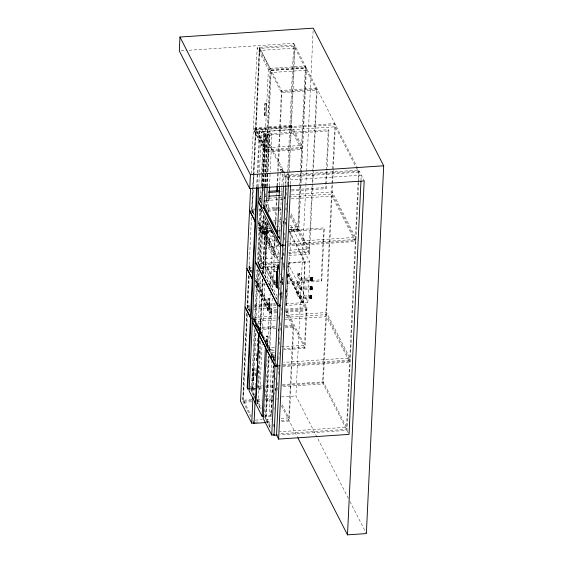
<?xml version="1.0" encoding="UTF-8"?>
<svg xmlns="http://www.w3.org/2000/svg" width="563" height="563" viewBox="0 0 563 563"><rect width="100%" height="100%" fill="white"/><g stroke="black" fill="none" stroke-linecap="round" stroke-linejoin="round"><path stroke-width="0.42" stroke-dasharray="2.81 2.11" d="M309.805 297.271C310.241 291.761 310.889 302.331 309.91 297.243C310.037 293.351 310.952 300.318 309.946 297.56M310.206 287.855C311.065 282.373 311.332 294.864 310.206 287.855L311.55 287.763C312.402 282.281 312.669 294.78 311.55 287.763M310.628 278.889C311.487 273.407 311.754 285.905 310.628 278.889L311.972 278.798C312.824 273.315 313.091 285.814 311.972 278.798M311.128 296.729C311.979 291.247 312.247 303.738 311.128 296.729L309.784 296.821M311.818 297.32C311.304 300.459 311.058 293.407 311.803 296.997M276.201 282.359L276.074 280.064L276.011 283.006L277.186 283.013L277.102 279.994L277.116 283.027M276.398 281.81L276.088 283.09M276.503 278.671C276.306 280.648 276.053 276.912 276.539 278.594M276.679 275.603C276.166 273.956 276.482 277.728 276.644 275.68M276.785 273.013L276.792 272.626M276.539 278.91L276.229 280.036L276.074 277.151L277.249 276.94L277.334 279.959L277.151 276.074L276.123 276.144L276.285 274.033L276.679 275.757M276.996 280.064L277.024 279.178L275.997 279.248M278.791 268.706L278.178 265.63L277.601 265.666A54.611 12.104 86.2 0 0 276.869 274.125L276.707 277.7A54.611 12.104 86.2 0 0 276.581 287.341L277.51 287.721M277.96 283.984L276.869 284.104L276.778 283.119L277.39 273.139L277.277 277.665A54.611 12.104 86.2 0 0 277.151 287.306L276.581 287.341M251.267 173.678L253.357 129.272L255.623 129.124L266.806 150.975L264.54 151.123L253.357 129.272M259.459 47.686L255.644 128.66L266.827 150.511L264.561 150.666L253.378 128.814L257.192 47.834L259.459 47.686L270.641 69.538L268.375 69.685L257.192 47.834M246.876 313.57L242.744 401.278L252.189 400.645M247.122 308.306L248.691 274.983M251.401 272.619L249.022 267.974L249.12 265.891L251.696 265.722M288.024 185.1L294.618 44.991L259.409 47.341L251.64 212.293L254.216 212.124M246.96 313.007L242.808 401.159L251.147 417.704M247.171 308.644L247.248 306.898L249.648 311.578M248.74 275.251L247.27 306.434L249.641 311.065M251.464 217.508L249.092 267.854L251.063 271.711M254.209 214.777L251.809 210.098L255.623 129.124M247.403 314.604L243.272 402.306L251.858 401.736M249.219 276.018L247.636 309.664L250.211 309.495M249.479 270.388L249.55 269.001L252.125 268.832M253.962 175.346L252.266 211.245L254.842 211.076M253.997 174.467L259.937 48.369L295.146 46.025L288.594 185.255M256.608 187.465L259.381 128.596L334.83 123.564L322.62 382.777L349.032 434.39M257.277 186.86L257.896 173.678M257.938 172.799L259.965 129.743L259.381 128.596M258.734 187.036L261.323 132.136L263.583 131.988L267.108 138.864L264.842 139.019L261.323 132.136M253.441 321.557L253.639 317.398L276.208 315.892M259.121 200.963L259.318 196.804L261.049 196.691M282.872 171.687L262.386 131.651L262.478 129.574L286.25 176.029L285.772 184.861M254.314 328.862L251.401 390.736L254.821 397.415M254.666 321.431L257.157 268.53M259.993 208.233L257.502 261.126L277.327 299.868M261.535 175.557L260.345 200.829L261.126 202.363M261.577 174.685L263.583 131.988M264.413 115L264.955 103.451L266.215 103.367L265.961 115.492L264.709 115.577L264.413 115L265.673 114.915L265.961 115.492M252.21 380.855L252.463 368.73L253.723 368.645L253.47 380.771L252.21 380.855L251.921 380.278L253.174 380.194L253.47 380.771M261.105 192.06L260.873 197.015L260.578 196.438M264.709 115.577L264.955 103.451M255.173 389.744L252.653 389.913L252.125 388.878L254.926 329.503M255.201 323.591L257.763 269.205M258.009 263.941L260.613 208.676M261.014 200.132L261.098 198.394M261.668 186.233L264.082 134.979L269.114 134.641L267.355 171.996M252.653 389.913L255.454 330.537M255.686 325.505L258.29 270.24M258.537 264.976L261.098 210.583M262.238 186.395L264.61 136.014L271.908 135.528L270.191 172.011M253.174 380.194L253.723 368.645M262.302 186.452L262.379 184.805L261.119 184.889L261.415 185.459L262.675 185.375L262.379 184.805M265.673 114.915L266.215 103.367M262.625 186.079L263.118 175.621M263.287 172.137L264.842 139.019M253.047 395.233L256.045 331.523M261.753 210.33L260.725 232.097L271.246 231.442M262.858 186.825L263.393 175.501M263.554 172.025L264.54 151.123M264.561 150.666L268.375 69.685M265.025 284.772L258.917 285.181L258.326 284.034L258.938 271.056M259.142 266.735L260.768 232.139M262.921 186.459L263.456 175.079M263.498 174.206L265.391 133.952L328.264 129.757L328.855 130.905L326.997 170.286M258.917 285.181L259.522 272.203M259.768 267.017L261.359 233.286L258.333 227.417M263.343 191.103L263.505 187.606M263.547 186.733L265.982 135.099L265.391 133.952M277.214 288.263A314.112 69.622 86.2 0 1 260.479 258.537L261.872 226.713L262.492 226.861A314.112 69.622 86.2 0 1 278.692 261.309M277.306 296.427L260.641 263.864L260.901 258.311L260.38 258.347M262.393 226.678L262.654 221.125L265.863 220.907M254.631 398.639L254.75 396.014M254.997 390.75L255.454 381.102M255.701 375.838L256.158 366.189M256.404 360.932L256.862 351.284M257.108 346.02L257.558 336.371M275.912 328.475L257.875 329.679L257.974 327.603L276.011 326.399M263.252 215.502L262.513 231.259L271.957 230.633M264.617 186.606L270.184 68.39L305.392 66.04L299.741 186.008M255.912 375.577L256.158 370.313M256.608 360.672L256.862 355.415M257.27 346.646L257.558 340.509M258.1 329.116L258.466 321.227L260.697 325.583L262.963 325.428L262.386 337.701M260.606 275.919L258.663 317.068L260.894 321.424L263.16 321.276L264.934 283.625M260.929 268.917L263.449 215.509M264.793 186.916L265.504 172.855M265.49 172.144L267.411 131.32L269.642 135.676L267.925 172.158M258.347 330.495L258.501 328.63L275.68 327.49M263.773 215.404L263.041 232.294L272.485 231.667M265.18 186.761L270.712 69.418L305.92 67.074L298.249 229.943L289.663 230.52M264.392 215.812L263.568 233.328L272.154 232.751M265.3 196.55L265.462 193.046M265.75 186.916L266.327 174.657M266.369 173.784L271.239 70.452L306.448 68.102L300.923 185.445M259.705 334.408L259.951 329.172L257.439 329.341M255.651 326.378L260.676 326.047L260.148 325.013L262.379 277.643M262.548 274.132L265.229 217.114M265.729 206.586L265.849 203.954L262.499 204.179M266.658 186.768L267.312 172.869M258.009 378.934L257.72 385.071L259.951 389.427L257.685 389.575L260.036 339.609M258.297 372.797L258.67 364.901M259.001 357.892L259.409 349.123M259.698 342.987L259.867 339.482M260.113 334.225L260.732 321.072L262.963 325.428M262.703 279.269L260.929 316.913L263.16 321.276M262.949 274.019L265.546 218.859M266.081 207.48L266.412 200.477M267.059 186.761L267.714 172.862M267.756 171.996L269.677 131.165L271.908 135.528M260.275 334.57L262.872 279.403M263.125 274.146L265.722 218.993M266.257 207.62L266.376 204.988L264.519 201.35M267.27 186.057L267.882 173.031M260.768 341.481L257.945 403.523L260.986 409.463M261.105 336.421L261.183 334.682L267.643 347.301M277.348 288.404L264.652 263.597L266.665 220.858L268.248 223.954M277.186 286.863L264.983 263.005L266.883 222.526L267.46 222.484M267.193 221.688L265.222 263.554L280.846 262.513M267.425 223.222L265.553 262.963L277.369 286.053M259.951 389.427L262.098 343.838M265.18 278.375L267.777 223.222M268.269 212.715L268.642 204.833L267.158 201.927M269.494 186.775L270.149 172.876M265.898 346.78L266.405 336.055L267.664 335.97L267.411 348.096M267.566 310.065L268.108 298.517L269.367 298.432L269.114 310.558L267.861 310.635L267.566 310.065L268.825 309.981L269.114 310.558M266.229 346.526L266.405 336.055M267.861 310.635L268.108 298.517M267.115 347.526L267.664 335.97M268.825 309.981L269.367 298.432M264.603 411.785L264.976 403.945M265.307 396.971L265.673 389.132M266.003 382.157L266.369 374.311M266.742 366.471L267.066 359.497M267.559 349.039L269.283 312.402L255.482 285.427M255.398 280.184L271.57 311.789L269.304 311.937L270.163 293.71M270.409 288.495L272.006 254.645L258.199 227.67M268.403 356.393L265.49 418.267L270.902 428.851M266.39 416.754L265.863 415.719L268.657 356.344L269.184 357.378L266.39 416.754L271.422 416.416L271.669 411.18M274.554 237.579L273.808 253.343L278.959 252.998M275.173 224.447L276.447 197.296M276.489 196.424L276.658 192.919M276.982 185.917L281.479 90.467L316.688 88.117L312.233 182.694M274.097 350.425L269.804 350.714L272.267 297.032M272.513 291.817L275.166 236.861M275.701 225.474L277.017 197.458M277.552 186.071L282.007 91.502L259.409 47.341M279.656 185.1L280.395 169.414L282.661 169.266L284.618 173.087M271.422 416.416L269.191 412.06L271.577 361.418M271.739 357.927L271.985 352.684L274.251 352.537L273.836 361.263M273.238 365.619L270.894 415.388L265.863 415.719M273.527 359.504L273.688 356.013L272.013 356.126M281.803 187.563L279.417 238.107L280.205 239.641M281.838 186.691L282.661 169.266M273.632 365.633L271.45 411.905L269.191 412.06M271.873 406.817L272.365 396.338M272.569 391.968L273.069 381.489M273.273 377.126L273.766 366.647M274.012 361.411L274.216 357.041L271.985 352.684M283.513 185.009L283.921 176.296L282.746 174.002M274.012 409.28L274.097 407.535M274.709 394.438L274.793 392.692M275.413 379.596L275.497 377.85M285.272 184.65L285.722 174.994L358.659 170.132L358.117 181.539M281.76 291.725L281.676 293.436L282.204 293.4A314.112 69.622 86.2 0 1 280.416 291.465M282.204 282.316L282.443 277.179M277.404 390.18L277.77 382.277M278.143 374.374L278.474 367.343M278.847 359.44L279.178 352.417M279.551 344.514L279.881 337.483M280.212 330.46L280.585 322.557M280.916 315.526L281.331 306.744M281.662 299.72L282.035 291.817M282.366 284.787L282.739 276.883M283.069 269.86L283.4 262.83M283.731 255.806L284.104 247.903M284.477 240L284.808 232.969M285.181 225.066L285.511 218.043M285.877 210.14L286.208 203.109M286.581 195.206L286.912 188.183M287.081 184.671L287.616 173.249M287.658 172.369L293.738 43.267L188.042 50.318M282.605 284.843L282.886 278.861M288.355 184.65L288.77 175.86L290.825 179.879L290.614 184.27M286.419 291.733L286.581 288.291M287.109 277.095L287.271 273.646M286.159 303.717L286.074 305.463L284.885 303.133M286.447 297.609L286.856 288.889M287.144 282.781L287.552 274.061M287.841 267.953L288.087 262.724M286.426 303.753L288.333 263.273M289.283 230.57L305.153 261.584L303.14 304.323L286.644 305.428L288.657 262.682L287.869 261.133M285.849 303.795L307.841 302.324L289.368 266.222L291.268 225.749L289.628 225.854M299.699 186.881L297.721 228.916L289.136 229.486M300.881 186.318L298.777 230.978L289.333 231.611M299.066 274.272L299.417 273.161M348.356 498.396L295.934 395.951L305.815 186.156M305.857 185.276L306.476 172.109M306.518 171.229L313.169 29.902M312.071 186.191L309.017 250.992L288.411 252.372M283.541 349.799L305.012 348.363L306.926 307.708L287.897 270.514M288.84 255.482L309.446 254.103L312.761 183.721M312.803 182.848L317.215 89.151L282.007 91.502M307.841 302.324L309.749 261.844L291.268 225.749M286.856 283.316L321.79 280.986L321.199 279.839L323.641 227.945L289.586 230.218M291.205 190.991L326.132 188.661L325.548 187.514L326.329 170.885M326.371 170.012L328.264 129.757M321.79 280.986L324.232 229.092L323.641 227.945M326.132 188.661L326.962 171.159M333.261 170.399L323.204 383.924L281.972 386.675M333.303 169.519L335.414 124.712L259.965 129.743M358.082 182.412L346.449 429.344L280.465 433.749M358.652 182.567L346.977 430.378L280.036 434.847M358.687 181.708L359.187 171.166L286.25 176.029M360.996 180.449L361.242 175.177L290.825 179.879M277.96 276.651L277.883 284.041M277.27 274.047L277.32 273.21L276.292 273.273M276.707 272.872C276.356 274.082 276.524 270.923 276.82 272.548M277.496 270.902L277.601 265.666M276.813 273.006L276.714 272.042M276.553 276.06L276.454 275.103L276.44 277.031L276.123 276.159M276.384 282.105L276.137 281.155L276.391 281.648M277.144 278.242L277.404 279.03L277.095 278.312M277.735 285.948L278.059 284.646M277.362 286.989L276.933 287.756L276.947 282.619L275.919 282.682M276.081 277.144C278.298 278.171 278.389 272.921 276.236 274.118M276.426 278.087L276.32 279.311L276.313 278.101M278.755 265.089L274.498 265.377L274.068 268.692L274.399 271.753L278.657 271.472M274.399 271.753L274.835 268.438L274.498 265.377M297.869 282.577L297.792 284.174M275.398 239.627C266.918 247.333 261.141 231.252 271.809 230.246M278.045 244.792C275.68 247.34 270.902 247.46 269.093 244.222M278.333 245.362C271.359 252.717 263.568 238.283 272.956 235.7M276.869 284.104L277.482 274.132M297.968 291.296L297.095 292.732M274.744 235.981C271.134 236.228 268.101 239.859 268.875 243.469M299.122 273.146L298.101 273.773L298.221 275.131M276.503 270.965C274.941 272.64 277.862 275.757 277.819 272.555C277.116 268.586 276.532 272.309 276.517 273.991M277.531 270.894L277.545 273.921M277.39 273.949L277.404 276.975M181.054 50.79L187.169 50.381M265.25 104.021L266.51 103.937M253.378 128.814L255.644 128.66M256.102 129.807L291.31 127.463M262.386 131.651L335.316 126.788L355.802 166.824M265.982 135.099L328.855 130.905M266.348 149.821L301.557 147.478M283.921 176.296L286.187 176.149L285.012 173.854M291.493 189.787L325.548 187.514M280.726 191.687L282.471 191.575M264.343 196.466L265.856 196.367M280.156 195.417L281.887 195.298M291.437 194.664L332.247 191.941L355.492 237.361L289.502 241.766M260.95 198.767L259.219 198.88L261.19 202.729M268.769 198.246L281.789 197.381M288.735 196.916L332.149 194.017L355.922 240.471L288.2 244.989M258.832 200.935L260.852 200.843M270.409 200.21L284.301 199.281M291.247 198.816L332.05 196.1L355.295 241.52L288.439 245.982M266.376 204.988L268.642 204.833M254.94 208.993L252.365 209.169L253.941 212.244M266.968 208.19L281.563 207.219M250.303 210.196L251.809 210.098M255.173 209.985L251.738 210.217L254.237 215.094M258.607 209.753L261.183 209.584M267.2 209.183L281.796 208.211M259.135 210.787L261.718 210.618M267.728 210.217L278.889 209.471M279.748 209.415L281.465 209.302M285.758 209.014L287.475 208.901M259.374 211.779L261.95 211.604M267.96 211.202L281.697 210.288M273.308 220.414L282.858 219.774M273.534 222.082L280.48 221.618M261.872 226.713L262.492 226.861M266.679 226.945L269.853 226.734M275.926 226.333L282.872 225.869M270.339 228.669L262.611 229.183L258.276 220.717M290.086 227.353L297.82 226.833L290.726 212.976M278.826 230.176L281.401 230M271.394 230.731L263.667 231.245L273.907 251.267L279.058 250.922M278.263 230.274L279.98 230.161M289.431 229.528L298.876 228.902L309.115 248.916L288.509 250.289M278.495 231.266L280.212 231.147M261.359 233.286L272.71 232.526M289.298 231.421L324.232 229.092M286.032 241.991L288.636 241.823M288.538 243.899L355.394 239.444M279.487 254.033L274.336 254.377L258.086 222.61M288.939 253.399L309.544 252.027L290.121 214.067M272.006 254.645L274.265 254.49L258.1 222.892M279.396 256.109L274.237 256.454L258.382 225.467M260.479 258.53L261 258.494A314.112 69.622 86.2 0 0 276.848 287.053M265.187 258.579L278.776 257.678M264.983 263.005L278.572 262.098M260.641 263.864L264.652 263.597M288.657 262.682L305.153 261.584M258.565 265.264L278.523 263.984A78.63 17.425 86.2 0 0 277.615 274.751A78.63 17.425 86.2 0 0 277.432 285.898M287.756 263.315L309.749 261.844M249.022 267.974L251.598 267.798M257.608 267.397L279.079 265.968M278.502 266.545L277.932 266.581L278.439 270.958M287.721 266.334L289.368 266.222M260.711 268.262L278.748 267.059M283.041 266.771L284.758 266.658M249.451 271.084L252.027 270.909M256.32 270.627L258.037 270.507M261.471 270.282L278.65 269.135M277.453 288.27L276.637 286.996A78.63 17.425 86.2 0 1 276.813 274.807L277.615 274.751M276.778 275.919L277.355 275.835M310.804 277.587L312.338 277.439M311.1 277.679L312.444 277.587M275.969 280.135L277.263 279.973M310.727 277.784L312.064 277.693M312.542 277.841L301.881 278.291L299.474 273.632M310.663 278.087L312.008 277.995M311.29 278.27L312.634 278.178M310.635 278.46L311.972 278.368M311.36 278.678L312.704 278.586M311.409 279.121L312.754 279.037M312.374 279.142L303.633 279.727A2.435 1.091 2.7 0 1 300.755 278.882L298.39 274.265M311.43 279.579L312.775 279.487M310.699 279.79L312.043 279.698M276.173 282.359L276.257 281.148L276.285 281.817M311.423 280.008L312.768 279.917M310.769 280.198L312.113 280.107M312.732 280.297L303.71 280.979C300.1 281.549 298.116 277.89 297.306 274.899M258.326 284.034L264.441 283.625M267.932 283.393L278.411 282.689M287.144 282.112L321.199 279.839M311.339 280.684L312.676 280.592M310.959 280.789L312.296 280.698M311.065 280.937L312.599 280.789M268.516 284.54L278.122 283.9M276.637 286.996L277.439 286.947M310.382 286.546L311.916 286.405M310.677 286.637L312.022 286.553M310.304 286.75L311.642 286.658M312.12 286.806L301.395 287.186L299.052 282.598M310.241 287.046L311.585 286.961M310.867 287.236L312.212 287.144M310.213 287.426L311.55 287.334M310.938 287.644L312.282 287.552M310.987 288.087L312.331 287.996M311.951 288.108L303.211 288.692A2.435 1.091 2.7 0 1 300.332 287.848L297.968 283.231M311.008 288.538L312.352 288.453M310.276 288.749L311.62 288.664M311.001 288.974L312.345 288.882M310.347 289.157L311.691 289.072M312.31 289.255L303.288 289.938C299.678 290.515 297.693 286.856 296.884 283.858M310.431 289.502L311.775 289.41M310.917 289.642L312.254 289.558M310.537 289.755L311.874 289.663M310.642 289.903L312.176 289.755M309.96 295.512L311.494 295.364M310.255 295.603L311.599 295.512M309.882 295.716L311.219 295.624M311.698 295.765L300.973 296.145A1.253 1.07 -33.8 0 0 298.897 296.349A1.253 1.07 -33.8 0 0 299.854 297.933A1.253 1.07 -33.8 0 0 300.973 296.145M309.819 296.011L311.163 295.92M268.403 299.087L269.663 299.002M310.445 296.201L311.789 296.11M309.791 296.391L311.135 296.3M310.516 296.61L311.86 296.518M310.565 297.053L311.909 296.961M311.529 297.074L302.788 297.658A2.435 1.091 2.7 0 1 299.91 296.814M310.586 297.503L311.93 297.419M309.854 297.714L311.198 297.623M310.579 297.933L311.923 297.848M309.924 298.123L311.269 298.031M311.888 298.221L302.866 298.904C299.256 299.474 297.271 295.814 296.462 292.823M310.009 298.467L311.353 298.376M310.494 298.608L311.832 298.517M310.114 298.721L311.452 298.629M310.22 298.869L311.754 298.721M249.55 305.392L247.826 305.505L249.824 309.404M253.843 305.104L275.307 303.675M249.782 306.385L247.199 306.553L249.726 311.48M254.075 306.096L275.539 304.66M247.734 307.588L249.451 307.468M253.744 307.187L276.067 305.695M253.646 309.263L276.834 307.715M276.869 309.706L271.718 310.051L255.461 278.291M285.455 309.136L306.926 307.708M276.243 310.755L271.092 311.1L269.276 349.679L274.427 349.334M285.687 310.129L306.3 308.749L304.484 347.336L283.872 348.708M276.771 311.789L271.619 312.134L255.363 280.367M285.357 311.212L306.828 309.784L287.799 272.598M269.283 312.402L271.549 312.247L255.377 280.648M277.003 312.782L270.993 313.176L255.433 282.774M285.589 312.205L306.202 310.832L287.053 273.414M285.758 315.259L326.568 312.535L349.813 357.955L283.822 362.361M276.109 317.975L253.54 319.481L274.42 360.285M285.659 317.335L326.47 314.611L350.242 361.073L282.52 365.584M253.153 321.529L278.622 319.883M284.695 319.474L326.371 316.695L349.616 362.115L282.76 366.576M255.116 325.351L260.148 325.013M284.596 325.822L293.182 325.252L288.72 419.977L280.993 420.491M285.124 326.857L293.71 326.287L289.248 421.004L280.663 421.581M285.357 327.849L293.084 327.335L285.603 312.704M257.967 330.368L260.479 330.207M266.7 336.632L267.953 336.547M274.526 347.258L269.367 347.603L253.413 316.42M281.394 346.801L304.583 345.253L285.828 308.615M267.488 350.517L269.754 350.369L253.188 317.996M271.704 357.209L274.216 357.041M282.858 364.5L349.714 360.038M252.759 369.3L254.012 369.215M262.527 385.901L250.373 386.711L254.701 395.177M265.996 385.669L272.942 385.205M282.499 384.564L323.303 381.848L346.548 427.268L279.691 431.73M250.683 387.576L256.819 387.168M257.699 387.105L262.084 386.816M265.595 386.577L273.491 386.056M282.26 385.465L322.62 382.777M249.515 388.836L262.675 387.963M265.905 387.745L273.203 387.26M252.125 388.878L255.482 388.66M281.359 396.922L295.934 395.951M251.957 399.653L243.371 400.23L251.246 415.628M257.108 399.315L261.401 399.026M265.694 398.738L272.562 398.28M256.482 400.356L261.633 400.011M265.067 399.786L271.936 399.329M276.236 399.04L277.953 398.928M257.01 401.391L262.161 401.046M265.595 400.821L272.471 400.356M255.595 403.502L257.854 403.354L256.714 401.13M255.328 420.132L262.196 419.674M265.63 419.442L271.647 419.041M281.092 418.408L288.819 417.894L281.331 403.27M255.229 422.208L259.522 421.919M266.39 421.462L271.549 421.117M266.925 422.496L271.218 422.208M276.975 278.192L277.165 278.734M277.566 236.551L278.713 237.368L280.071 239.803M276.215 277.01L276.539 278.755M278.418 236.798L279.783 239.233L279.91 240.683M293.738 43.267L364.177 180.913M356.196 167.591L358.561 172.215L285.624 177.078L283.266 172.454M280.395 169.414L282.352 173.235M286.849 209.943L288.038 212.272M290.022 216.143L309.446 254.103M284.913 222.04L285.708 223.595M289.101 231.449L304.822 262.175L302.915 302.655L287.982 273.463M267.355 197.768L268.094 199.225M259.318 196.804L261.281 200.653M278.622 234.525L280.198 237.607M278.516 236.432L280.1 239.683M260.324 201.294L261.112 202.842M278.164 236.157L280.142 240.028M283.506 252.604L284.294 254.152M271.823 230.936L270.634 228.606L272.576 232.491M272.218 231.71L274.596 236.361M276.187 239.465L278.171 243.343M267.854 223.258L270.219 227.874M272.971 233.258L278.882 244.806M283.604 254.04L284.392 255.581M266.883 222.526L279.487 247.15M262.654 221.125L279.318 253.688M282.042 261.865L283.639 264.99M282.9 264.786L283.696 266.334M287.665 274.09L303.14 304.323M258.199 222.582L262.991 231.949M251.788 210.562L254.152 215.186M281.303 293.752L282.091 295.286M281.521 295.329L282.281 296.898M285.856 303.872L286.644 305.428M281.317 296.159L282.105 297.707M285.694 310.628L305.012 348.363M257.481 261.591L278.094 301.881M278.495 302.655L280.078 305.751M249.12 265.891L251.893 271.317M249.064 268.319L251.436 272.942M255.503 284.962L269.304 311.937M349.961 501.527L365.971 532.809M253.639 317.398L274.512 358.202M253.244 318.362L269.804 350.714M253.237 318.602L274.484 360.165M254.645 321.888L261.098 334.506M268.727 349.419L275.307 362.269M275.694 363.029L276.855 365.296M255.511 325.062L257.875 329.679M258.952 332.339L260.134 334.647M270.775 355.436L272.745 359.285M281.472 405.81L297.482 437.092M256.672 399.026L261.401 408.266M264.554 414.424L270.859 426.74M250.669 389.561L254.61 397.26M256.967 401.876L260.908 409.575M264.455 416.507L270.761 428.823M252.794 420.667L253.99 423.01M278.734 266.44L277.721 264.033A78.63 17.425 86.2 0 0 276.813 274.807M276.623 272.084L276.714 272.717M261.964 226.889A314.112 69.622 86.2 0 1 278.727 262.837M279.755 287.482A23.878 5.292 86.2 0 1 279.382 289.579M280.325 273.78A23.878 5.292 86.2 0 1 280.353 274.793M277.446 273.998A54.611 12.104 86.2 0 1 278.178 265.539M310.326 287.644C310.91 293.084 311.135 284.73 310.326 287.644M310.748 278.678C311.311 284.09 311.585 275.884 310.748 278.678M311.663 287.552C312.254 292.992 312.472 284.639 311.663 287.552M312.085 278.586C312.676 284.026 312.894 275.673 312.085 278.586M295.047 48.101L259.839 50.452L270.085 70.466L305.294 68.116L295.047 48.101M306.349 70.185L271.141 72.528L281.38 92.55L316.589 90.2L306.349 70.185M291.409 125.38L256.2 127.731L266.447 147.745L301.655 145.395L291.409 125.38M290.782 126.429L255.574 128.779L266.876 150.856L302.085 148.505L290.782 126.429M291.212 129.539L256.003 131.89L266.25 151.904L301.458 149.554L291.212 129.539M300.276 288.967A1.253 1.07 -33.8 0 0 301.395 287.186A1.253 1.07 -33.8 0 0 299.319 287.39A1.253 1.07 -33.8 0 0 300.276 288.967M297.602 284.336A1.253 1.084 -27.1 0 0 299.157 282.858A1.253 1.084 -27.1 0 0 297.144 282.492A1.253 1.084 -27.1 0 0 297.602 284.336M300.698 280.008A1.253 1.07 -33.8 0 0 301.817 278.221A1.253 1.07 -33.8 0 0 299.741 278.425A1.253 1.07 -33.8 0 0 300.698 280.008M298.024 275.37A1.253 1.084 -27.1 0 0 299.579 273.899A1.253 1.084 -27.1 0 0 297.567 273.534A1.253 1.084 -27.1 0 0 298.024 275.37M297.18 293.295A1.253 1.084 -27.1 0 0 298.735 291.824A1.253 1.084 -27.1 0 0 296.722 291.458A1.253 1.084 -27.1 0 0 297.18 293.295"/><path stroke-width="0.84" d="M179.963 37.038L179.308 50.902L249.747 188.549L364.177 180.913L347.505 534.85L366.365 533.59L383.692 165.796L313.253 28.15L179.963 37.038L250.401 174.685L249.747 188.549M250.57 188.478L249.543 210.252L255.138 221.175M256.608 187.465L247.171 387.808L247.755 388.956L249.515 388.836M247.755 388.956L257.235 187.739M258.699 187.908L258.079 200.984L261.598 207.867L263.864 207.712L264.849 186.796M261.598 207.867L262.583 186.951M253.99 423.01L251.731 423.158L252.963 396.978M266.067 422.553L254.04 423.355L255.074 401.426M266.573 200.829L267.228 186.93M269.494 186.775L268.84 200.674L264.061 200.998M262.14 416.296L265.377 347.448L258.924 334.83L255.679 403.678L262.14 416.296L263.646 416.191M276.736 191.167L276.947 186.789M277.306 191.329L277.517 186.951M279.621 185.973L277.158 238.262L280.677 245.144L282.943 244.989M271.732 435.051L274.976 366.203L266.468 349.574L263.224 418.415L271.732 435.051L273.998 434.896M274.997 365.739L277.819 305.906L255.215 261.746L252.4 321.579L274.997 365.739L277.263 365.591M277.841 305.442L280.656 245.609L258.058 201.441L255.243 261.281L277.841 305.442L280.1 305.294M280.677 245.144L283.471 185.881M273.885 426.318L273.97 424.558M275.581 390.342L275.666 388.59M276.7 366.661L276.778 364.901L277.313 365.936L279.917 365.76M278.389 330.819L278.467 329.074M278.959 318.588L279.044 316.835M279.537 306.349L279.621 304.604M280.071 294.991L280.156 293.246M280.648 282.76L280.733 281.007M281.76 259.163L281.845 257.411M282.337 246.925L282.464 244.307M283.449 223.251L283.534 221.498M284.611 198.683L284.695 196.93M277.517 435.009L274.047 435.241L285.8 185.677M288.312 185.53L276.56 435.072L278.615 439.091L349.032 434.39L360.953 181.328M278.615 439.091L290.571 185.15M250.401 174.685L383.692 165.796M268.79 191.3L279.269 190.604M268.502 192.504L279.853 191.751M268.868 196.163L279.283 195.474M282.992 245.341L285.596 245.165M280.656 245.609L282.922 245.454M277.819 305.906L280.078 305.751M274.976 366.203L277.242 366.049M263.646 205.27L277.833 232.991M263.547 207.353L277.735 235.067M263.491 207.494L277.763 235.383M255.44 222.272L249.522 210.71L246.826 268.009L252.351 278.798M252.323 279.255L246.805 268.467L245.011 306.589L250.922 318.151M250.978 318.757L244.989 307.053L240.549 401.306L251.731 423.158M297.883 437.873L347.505 534.85M273.519 434.214L274.047 435.241M253.512 422.32L254.04 423.355M252.379 322.043L249.135 390.891L255.595 403.502L258.832 334.661L252.379 322.043"/></g></svg>
